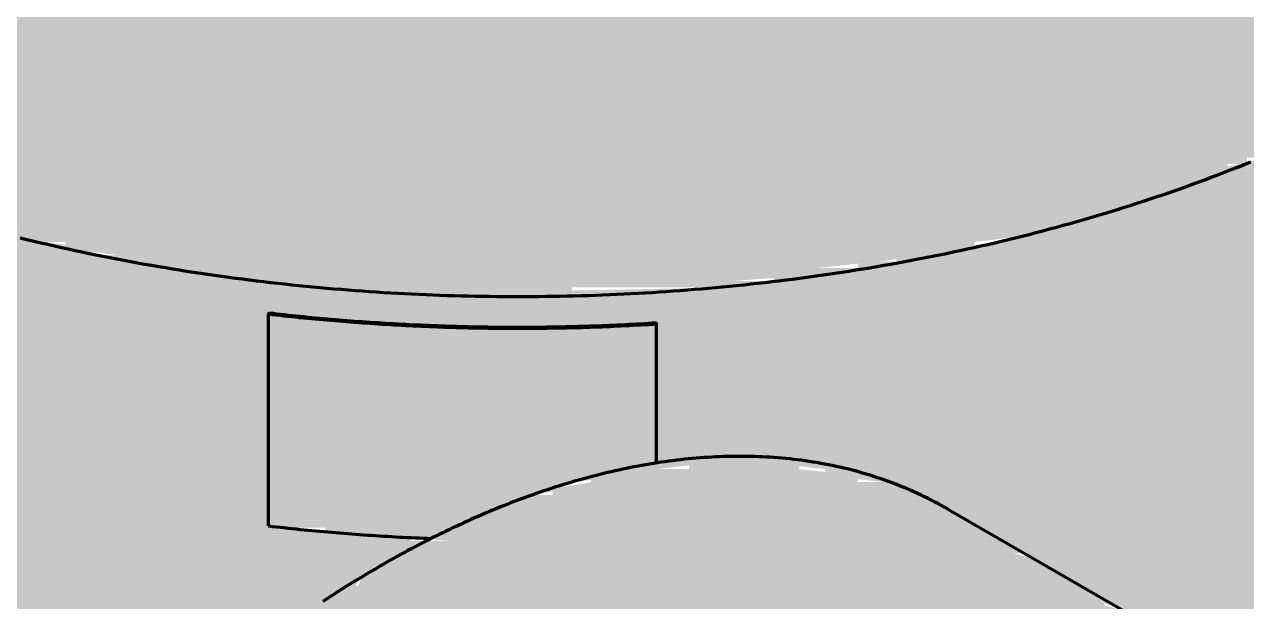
# Model space of a CAD drawing. Header units: millimetres. Extents: x 0 to 420, y 0 to 297.
# Drawn here: x 226.99 to 245.82, y 177.29 to 186.18 of the extents above; entities that cross this region are included whole.
import ezdxf

# ---------------------------------------------------------------- set-up
doc = ezdxf.new("R2010")
doc.units = ezdxf.units.MM
doc.layers.add('01-VISIBLE', color=7, linetype='CONTINUOUS', lineweight=70)
doc.layers.add('13-GRAFICA', color=30, linetype='CONTINUOUS', lineweight=18)

msp = doc.modelspace()

# ---------------------------------------------------------------- hatches: boundary and pattern name
at = {"layer": '13-GRAFICA', "true_color": 0xffffff}
h = msp.add_hatch(color=7, dxfattribs=at)
h.dxf.hatch_style = 1
h.paths.add_polyline_path([(231.726, 182.132), (231.726, 182.232), (230.826, 182.232), (230.826, 182.332), (229.926, 182.332), (229.926, 182.432), (228.426, 182.532), (228.426, 182.632), (227.626, 182.732), (227.626, 182.832), (227.326, 182.832), (227.326, 182.932), (226.926, 182.932), (226.926, 183.032), (226.126, 183.132), (226.126, 183.232), (225.826, 183.232), (225.826, 183.332), (225.426, 183.332), (225.426, 183.432), (225.026, 183.432), (225.026, 183.532), (224.326, 183.632), (224.326, 183.732), (224.126, 183.732), (224.126, 183.832), (223.926, 183.832), (223.926, 183.932), (223.626, 183.932), (223.626, 184.032), (223.426, 184.032), (223.426, 184.132), (223.226, 184.132), (223.226, 184.232), (223.026, 184.232), (223.026, 184.332), (222.826, 184.332), (222.826, 184.432), (222.526, 184.432), (222.526, 184.532), (222.326, 184.532), (222.326, 184.632), (222.126, 184.632), (222.126, 184.732), (221.926, 184.732), (221.926, 184.832), (221.726, 184.832), (221.726, 184.932), (221.426, 184.932), (221.426, 185.032), (221.226, 185.032), (221.226, 185.132), (220.626, 185.332), (220.426, 185.632), (220.226, 185.632), (220.026, 185.932), (219.826, 185.932), (219.726, 186.132), (219.526, 186.132), (219.326, 186.432), (219.126, 186.432), (219.126, 186.532), (219.026, 186.532), (218.926, 186.732), (218.726, 186.732), (218.526, 187.032), (218.326, 187.032), (218.226, 187.232), (218.026, 187.232), (218.026, 187.332), (217.726, 187.532), (217.726, 187.732), (217.326, 188.032), (217.326, 188.232), (217.026, 188.432), (217.026, 205.932), (217.426, 205.632), (217.426, 205.432), (217.826, 205.132), (217.826, 204.932), (217.926, 204.932), (218.026, 204.732), (218.226, 204.732), (218.326, 204.532), (218.526, 204.532), (218.726, 204.232), (218.926, 204.232), (219.226, 203.832), (219.426, 203.832), (219.526, 203.632), (219.726, 203.632), (219.826, 203.432), (220.026, 203.432), (220.026, 203.332), (220.126, 203.332), (220.226, 203.132), (220.426, 203.132), (220.626, 202.832), (220.826, 202.832), (220.826, 202.732), (221.026, 202.732), (221.026, 202.632), (221.226, 202.632), (221.226, 202.532), (221.426, 202.532), (221.426, 202.432), (221.726, 202.432), (221.726, 202.332), (221.926, 202.332), (221.926, 202.232), (222.126, 202.232), (222.126, 202.132), (222.326, 202.132), (222.326, 202.032), (222.526, 202.032), (222.526, 201.932), (222.826, 201.932), (222.826, 201.832), (223.026, 201.832), (223.026, 201.732), (223.226, 201.732), (223.226, 201.632), (223.426, 201.632), (223.426, 201.532), (223.626, 201.532), (223.626, 201.432), (223.926, 201.432), (223.926, 201.332), (224.126, 201.332), (224.126, 201.232), (224.326, 201.232), (224.326, 201.132), (225.026, 201.032), (225.026, 200.932), (225.426, 200.932), (225.426, 200.832), (226.126, 200.732), (226.126, 200.632), (226.526, 200.632), (226.526, 200.532), (226.926, 200.532), (226.926, 200.432), (227.626, 200.332), (227.626, 200.232), (228.026, 200.232), (228.026, 200.132), (228.426, 200.132), (228.426, 200.032), (230.726, 199.832), (230.726, 199.732), (231.626, 199.732), (231.626, 199.632), (232.526, 199.632), (232.526, 199.532), (238.026, 199.632), (238.026, 199.732), (238.626, 199.732), (238.626, 199.832), (239.226, 199.832), (239.226, 199.932), (239.826, 199.932), (239.826, 200.032), (240.426, 200.032), (240.426, 200.132), (242.226, 200.332), (242.226, 200.432), (242.526, 200.432), (242.526, 200.532), (242.826, 200.532), (242.826, 200.632), (243.126, 200.632), (243.126, 200.732), (243.426, 200.732), (243.426, 200.832), (243.726, 200.832), (243.726, 200.932), (244.026, 200.932), (244.026, 201.032), (244.326, 201.032), (244.326, 201.132), (244.626, 201.132), (244.626, 201.232), (244.926, 201.232), (244.926, 201.332), (245.226, 201.332), (245.226, 201.432), (245.926, 201.532), (245.926, 201.632), (246.126, 201.632), (246.126, 201.732), (246.326, 201.732), (246.326, 201.832), (246.526, 201.832), (246.526, 201.932), (247.126, 202.132), (247.226, 202.332), (247.426, 202.332), (247.426, 202.432), (247.626, 202.432), (247.626, 202.532), (247.826, 202.532), (247.826, 202.632), (248.026, 202.632), (248.026, 202.732), (248.626, 202.932), (248.726, 203.132), (248.926, 203.132), (248.926, 203.232), (249.526, 203.432), (250.126, 204.132), (250.326, 204.132), (250.826, 204.732), (251.026, 204.732), (251.526, 205.332), (251.726, 205.332), (251.726, 205.432), (252.026, 205.632), (252.026, 188.132), (251.926, 188.132), (251.726, 187.832), (251.526, 187.832), (251.026, 187.232), (250.826, 187.232), (250.226, 186.532), (250.026, 186.532), (249.526, 185.932), (249.326, 185.932), (249.326, 185.832), (249.126, 185.832), (249.126, 185.732), (248.526, 185.532), (248.426, 185.332), (248.226, 185.332), (248.226, 185.232), (248.026, 185.232), (248.026, 185.132), (247.826, 185.132), (247.826, 185.032), (247.626, 185.032), (247.626, 184.932), (247.026, 184.732), (246.926, 184.532), (246.726, 184.532), (246.726, 184.432), (246.526, 184.432), (246.526, 184.332), (246.326, 184.332), (246.326, 184.232), (246.126, 184.232), (246.126, 184.132), (245.826, 184.132), (245.826, 184.032), (245.526, 184.032), (245.526, 183.932), (245.226, 183.932), (245.226, 183.832), (244.926, 183.832), (244.926, 183.732), (244.626, 183.732), (244.626, 183.632), (244.326, 183.632), (244.326, 183.532), (244.026, 183.532), (244.026, 183.432), (243.726, 183.432), (243.726, 183.332), (243.426, 183.332), (243.426, 183.232), (243.126, 183.232), (243.126, 183.132), (242.826, 183.132), (242.826, 183.032), (242.426, 183.032), (242.426, 182.932), (241.626, 182.832), (241.626, 182.732), (241.026, 182.732), (241.026, 182.632), (239.226, 182.432), (239.226, 182.332), (237.926, 182.232), (237.926, 182.132), (235.426, 182.132), (235.426, 182.032), (232.626, 182.032), (232.626, 182.132)])
at = {"layer": '13-GRAFICA', "true_color": 0xb21820}
h = msp.add_hatch(color=7, dxfattribs=at)
h.dxf.hatch_style = 1
h.paths.add_polyline_path([(252.026, 172.532), (251.626, 172.232), (251.626, 172.032), (251.526, 172.032), (251.026, 171.432), (250.826, 171.432), (250.626, 171.132), (250.426, 171.132), (250.226, 170.832), (250.026, 170.832), (249.826, 170.532), (249.626, 170.532), (249.626, 170.432), (249.326, 170.332), (249.126, 170.032), (248.926, 170.032), (248.926, 170.432), (248.826, 170.432), (248.826, 170.832), (248.726, 170.832), (248.726, 171.232), (248.626, 171.232), (248.626, 171.632), (248.526, 171.632), (248.526, 172.132), (248.426, 172.132), (248.426, 172.532), (248.326, 172.532), (248.326, 172.832), (248.226, 172.832), (248.126, 173.232), (247.926, 173.332), (247.826, 173.732), (247.726, 173.732), (247.626, 174.032), (247.426, 174.132), (247.426, 174.332), (247.326, 174.332), (247.326, 174.532), (247.126, 174.632), (247.026, 175.032), (246.926, 175.032), (246.826, 175.232), (246.626, 175.232), (246.426, 175.532), (246.226, 175.532), (246.126, 175.732), (245.926, 175.732), (245.726, 176.032), (245.526, 176.032), (245.526, 176.132), (245.426, 176.132), (245.326, 176.332), (245.126, 176.332), (245.026, 176.532), (244.826, 176.532), (244.826, 176.632), (244.626, 176.632), (244.526, 176.832), (244.126, 176.932), (244.026, 177.132), (243.426, 177.332), (243.326, 177.532), (242.726, 177.732), (242.626, 177.932), (242.426, 177.932), (242.426, 178.032), (242.226, 178.032), (242.126, 178.232), (241.526, 178.432), (241.426, 178.632), (240.826, 178.832), (240.726, 179.032), (240.226, 179.032), (240.226, 179.132), (239.326, 179.232), (239.326, 179.332), (238.426, 179.432), (238.426, 179.532), (236.726, 179.332), (236.726, 181.632), (236.526, 181.632), (236.526, 181.532), (232.626, 181.532), (232.626, 181.632), (230.726, 181.732), (230.726, 178.432), (232.926, 178.332), (232.926, 178.232), (233.226, 178.232), (233.226, 178.132), (233.026, 178.132), (233.026, 178.032), (232.826, 178.032), (232.826, 177.932), (232.526, 177.932), (232.426, 177.732), (232.226, 177.732), (232.026, 177.432), (231.826, 177.432), (231.726, 177.232), (231.526, 177.232), (231.326, 176.932), (231.126, 176.932), (231.026, 176.732), (230.826, 176.732), (230.826, 176.632), (230.726, 176.632), (230.626, 176.432), (230.426, 176.432), (230.326, 176.232), (230.226, 176.232), (230.226, 176.332), (229.726, 176.332), (229.626, 176.032), (229.526, 176.032), (229.526, 175.832), (229.326, 175.732), (229.226, 175.332), (226.626, 172.832), (226.626, 172.632), (226.326, 172.432), (226.326, 172.232), (226.026, 172.032), (226.026, 171.832), (225.826, 171.732), (225.826, 171.532), (225.526, 171.332), (225.526, 171.132), (225.226, 170.932), (225.226, 170.732), (225.026, 170.632), (225.026, 170.432), (224.926, 170.432), (224.926, 170.332), (224.726, 170.232), (224.726, 170.032), (224.526, 169.932), (224.526, 170.032), (224.126, 170.132), (224.026, 170.332), (223.426, 170.532), (223.326, 170.732), (222.926, 170.832), (222.826, 171.032), (222.626, 171.032), (222.626, 171.132), (222.526, 171.157), (222.526, 180.432), (222.526, 184.232), (222.526, 184.432), (222.826, 184.432), (222.826, 184.332), (223.026, 184.332), (223.026, 184.232), (223.226, 184.232), (223.226, 184.132), (223.426, 184.132), (223.426, 184.032), (223.626, 184.032), (223.626, 183.932), (223.926, 183.932), (223.926, 183.832), (224.126, 183.832), (224.126, 183.732), (224.326, 183.732), (224.326, 183.632), (225.026, 183.532), (225.026, 183.432), (225.426, 183.432), (225.426, 183.332), (225.826, 183.332), (225.826, 183.232), (226.526, 183.132), (226.526, 183.032), (226.926, 183.032), (226.926, 182.932), (227.326, 182.932), (227.326, 182.832), (228.026, 182.732), (228.026, 182.632), (228.426, 182.632), (228.426, 182.532), (229.926, 182.432), (229.926, 182.332), (230.826, 182.332), (230.826, 182.232), (231.726, 182.232), (231.726, 182.132), (232.626, 182.132), (232.626, 182.032), (237.926, 182.132), (237.926, 182.232), (238.526, 182.232), (238.526, 182.332), (239.226, 182.332), (239.226, 182.432), (239.826, 182.432), (239.826, 182.532), (240.426, 182.532), (240.426, 182.632), (241.026, 182.632), (241.026, 182.732), (242.126, 182.832), (242.126, 182.932), (242.426, 182.932), (242.426, 183.032), (242.826, 183.032), (242.826, 183.132), (243.126, 183.132), (243.126, 183.232), (243.426, 183.232), (243.426, 183.332), (243.726, 183.332), (243.726, 183.432), (244.026, 183.432), (244.026, 183.532), (244.326, 183.532), (244.326, 183.632), (244.626, 183.632), (244.626, 183.732), (244.926, 183.732), (244.926, 183.832), (245.226, 183.832), (245.226, 183.932), (246.126, 184.132), (246.126, 184.232), (246.326, 184.232), (246.326, 184.332), (246.926, 184.532), (247.026, 184.732), (247.226, 184.732), (247.226, 184.832), (247.426, 184.832), (247.426, 184.932), (247.626, 184.932), (247.626, 185.032), (247.826, 185.032), (247.826, 185.132), (248.426, 185.332), (248.526, 185.532), (248.726, 185.532), (248.726, 185.632), (248.926, 185.632), (248.926, 185.732), (249.526, 185.932), (250.026, 186.532), (250.226, 186.532), (250.826, 187.232), (251.026, 187.232), (251.526, 187.832), (251.726, 187.832), (251.726, 187.932), (252.026, 188.132), (252.026, 172.732)])
at = {"layer": '13-GRAFICA', "true_color": 0xf7c8d7}
h = msp.add_hatch(color=7, dxfattribs=at)
h.dxf.hatch_style = 1
h.paths.add_polyline_path([(231.626, 178.432), (230.726, 178.432), (230.726, 181.732), (232.626, 181.632), (232.626, 181.532), (236.526, 181.532), (236.526, 181.632), (236.726, 181.632), (236.726, 179.332), (236.526, 179.332), (236.526, 179.232), (235.326, 179.132), (235.326, 179.032), (234.826, 178.932), (234.826, 178.832), (234.626, 178.832), (234.626, 178.732), (234.426, 178.732), (234.426, 178.632), (234.126, 178.632), (234.126, 178.532), (233.926, 178.532), (233.926, 178.432), (233.726, 178.432), (233.726, 178.332), (233.526, 178.332), (233.526, 178.232), (231.626, 178.332)])
at = {"layer": '13-GRAFICA', "true_color": 0x202020}
h = msp.add_hatch(color=7, dxfattribs=at)
h.dxf.hatch_style = 1
h.paths.add_polyline_path([(229.726, 175.932), (229.926, 175.932), (230.126, 176.232), (230.326, 176.232), (230.426, 176.432), (230.626, 176.432), (230.826, 176.732), (231.026, 176.732), (231.126, 176.932), (231.326, 176.932), (231.526, 177.232), (231.726, 177.232), (231.826, 177.432), (232.026, 177.432), (232.026, 177.532), (232.126, 177.532), (232.226, 177.732), (232.426, 177.732), (232.526, 177.932), (232.826, 177.932), (232.826, 178.032), (233.026, 178.032), (233.026, 178.132), (233.226, 178.132), (233.226, 178.232), (233.526, 178.232), (233.526, 178.332), (233.726, 178.332), (233.726, 178.432), (233.926, 178.432), (233.926, 178.532), (234.126, 178.532), (234.126, 178.632), (234.426, 178.632), (234.426, 178.732), (234.626, 178.732), (234.626, 178.832), (234.826, 178.832), (234.826, 178.932), (235.126, 178.932), (235.126, 179.032), (235.726, 179.132), (235.726, 179.232), (236.526, 179.232), (236.526, 179.332), (237.226, 179.332), (237.226, 179.432), (238.426, 179.532), (238.426, 179.432), (238.926, 179.432), (238.926, 179.332), (239.826, 179.232), (239.826, 179.132), (240.226, 179.132), (240.226, 179.032), (240.726, 179.032), (240.826, 178.832), (241.426, 178.632), (241.526, 178.432), (242.126, 178.232), (242.226, 178.032), (242.626, 177.932), (242.726, 177.732), (243.326, 177.532), (243.426, 177.332), (243.626, 177.332), (243.626, 177.232), (244.026, 177.132), (244.126, 176.932), (244.526, 176.832), (244.626, 176.632), (245.026, 176.532), (245.126, 176.332), (245.326, 176.332), (245.326, 167.932), (245.226, 167.932), (245.226, 168.332), (245.126, 168.332), (245.126, 168.732), (245.026, 168.732), (245.026, 169.132), (244.926, 169.132), (244.826, 169.832), (244.726, 169.832), (244.626, 170.132), (244.426, 170.232), (244.426, 170.432), (244.326, 170.432), (244.326, 170.632), (244.126, 170.732), (244.026, 171.132), (243.926, 171.132), (243.626, 171.532), (243.426, 171.532), (243.226, 171.832), (243.026, 171.832), (242.926, 172.032), (242.726, 172.032), (242.626, 172.232), (240.726, 172.632), (240.726, 172.532), (238.726, 172.332), (238.726, 172.232), (238.526, 172.232), (238.526, 172.132), (238.326, 172.132), (238.326, 172.032), (238.026, 172.032), (238.026, 171.932), (237.826, 171.932), (237.826, 171.832), (237.626, 171.832), (237.626, 171.732), (237.426, 171.732), (237.426, 171.632), (237.126, 171.632), (237.126, 171.532), (236.526, 171.332), (236.326, 171.032), (236.126, 171.032), (236.126, 170.932), (235.826, 170.832), (235.626, 170.532), (235.426, 170.532), (235.426, 170.432), (235.126, 170.332), (234.926, 170.032), (234.726, 170.032), (234.726, 169.932), (232.526, 167.832), (232.526, 167.632), (232.426, 167.632), (232.426, 167.532), (232.226, 167.432), (232.226, 167.232), (231.926, 167.032), (231.926, 166.832), (231.726, 166.732), (231.726, 166.532), (231.626, 166.532), (231.626, 166.432), (231.426, 166.332), (231.426, 166.132), (231.126, 165.932), (231.126, 165.732), (231.026, 165.732), (230.926, 165.432), (230.726, 165.332), (230.726, 165.132), (230.626, 165.132), (230.426, 164.532), (230.226, 164.432), (230.226, 164.232), (230.126, 164.232), (230.126, 164.032), (230.026, 164.032), (230.026, 163.832), (229.926, 163.832), (229.926, 163.632), (229.826, 163.632), (229.826, 163.432), (229.726, 163.432), (229.726, 163.232), (229.626, 163.232), (229.626, 163.032), (229.526, 163.032), (229.526, 162.832), (229.426, 162.832), (229.426, 162.632), (229.326, 162.632), (229.326, 162.432), (229.226, 162.432), (229.026, 161.532), (228.926, 161.532), (228.926, 161.332), (228.826, 161.332), (228.826, 161.032), (228.726, 161.032), (228.726, 160.732), (228.626, 160.732), (228.626, 160.432), (228.526, 160.432), (228.526, 160.132), (228.426, 160.132), (228.426, 159.832), (228.326, 159.832), (228.326, 159.332), (228.226, 159.332), (228.226, 158.832), (228.126, 158.832), (228.126, 158.332), (228.026, 158.332), (228.026, 157.732), (227.926, 157.732), (227.926, 174.072)])

# ---------------------------------------------------------------- linework, layer by layer
at = {"layer": '01-VISIBLE'}
for p, q in [((230.755, 181.74), (230.749, 181.723)), ((230.749, 178.457), (230.749, 181.723)), ((236.726, 181.588), (236.729, 181.571)), ((236.729, 179.427), (236.729, 181.571)), ((241.228, 178.709), (245.471, 176.26))]:
    msp.add_line(p, q, dxfattribs=at)
for points in [[(226.924, 182.898), (227.03, 182.872), (227.136, 182.846), (227.242, 182.821), (227.348, 182.797), (227.454, 182.772), (227.56, 182.749), (227.667, 182.725), (227.773, 182.702), (227.88, 182.679), (227.986, 182.657), (228.093, 182.635), (228.2, 182.613), (228.307, 182.592), (228.414, 182.571), (228.521, 182.551), (228.628, 182.531), (228.735, 182.511), (228.843, 182.492), (228.95, 182.473), (229.057, 182.455), (229.165, 182.437), (229.272, 182.419), (229.38, 182.401), (229.488, 182.384), (229.595, 182.368), (229.703, 182.351), (229.811, 182.336), (229.919, 182.32), (230.027, 182.305), (230.135, 182.29), (230.243, 182.276), (230.351, 182.262), (230.459, 182.248), (230.567, 182.235), (230.675, 182.222), (230.783, 182.209), (230.892, 182.197), (231, 182.185), (231.108, 182.173), (231.217, 182.162), (231.325, 182.151), (231.434, 182.141), (231.542, 182.131), (231.651, 182.121), (231.759, 182.112), (231.868, 182.103), (231.977, 182.094), (232.085, 182.086), (232.194, 182.078), (232.303, 182.07), (232.411, 182.063), (232.52, 182.056), (232.629, 182.05), (232.738, 182.043), (232.847, 182.038), (232.956, 182.032), (233.064, 182.027), (233.173, 182.022), (233.282, 182.018), (233.391, 182.014), (233.5, 182.01), (233.609, 182.007), (233.718, 182.004), (233.827, 182.001), (233.936, 181.999), (234.045, 181.997), (234.154, 181.995), (234.263, 181.994), (234.372, 181.993), (234.481, 181.993), (234.59, 181.993), (234.699, 181.993), (234.808, 181.993), (234.917, 181.994), (235.026, 181.995), (235.134, 181.997), (235.243, 181.999), (235.352, 182.001), (235.461, 182.004), (235.57, 182.007), (235.679, 182.01), (235.788, 182.014), (235.897, 182.018), (236.006, 182.022), (236.115, 182.027), (236.224, 182.032), (236.333, 182.038), (236.441, 182.043), (236.55, 182.05), (236.659, 182.056), (236.768, 182.063), (236.876, 182.07), (236.985, 182.078), (237.094, 182.086), (237.203, 182.094), (237.311, 182.103), (237.42, 182.112), (237.528, 182.121), (237.637, 182.131), (237.745, 182.141), (237.854, 182.151), (237.962, 182.162), (238.071, 182.173), (238.179, 182.185), (238.287, 182.196), (238.396, 182.209), (238.504, 182.221), (238.612, 182.234), (238.72, 182.248), (238.829, 182.261), (238.937, 182.275), (239.045, 182.29), (239.153, 182.305), (239.261, 182.32), (239.368, 182.335), (239.476, 182.351), (239.584, 182.367), (239.692, 182.384), (239.799, 182.401), (239.907, 182.418), (240.014, 182.436), (240.122, 182.454), (240.229, 182.473), (240.337, 182.492), (240.444, 182.511), (240.551, 182.531), (240.658, 182.551), (240.765, 182.571), (240.872, 182.592), (240.979, 182.613), (241.086, 182.635), (241.193, 182.656), (241.299, 182.679), (241.406, 182.701), (241.513, 182.725), (241.619, 182.748), (241.725, 182.772), (241.831, 182.796), (241.938, 182.821), (242.044, 182.846), (242.15, 182.871), (242.256, 182.897), (242.361, 182.924), (242.467, 182.95), (242.573, 182.977), (242.678, 183.005), (242.783, 183.033), (242.889, 183.061), (242.994, 183.09), (243.099, 183.119), (243.204, 183.148), (243.308, 183.178), (243.413, 183.209), (243.518, 183.24), (243.622, 183.271), (243.726, 183.302), (243.831, 183.334), (243.935, 183.367), (244.038, 183.4), (244.142, 183.433), (244.246, 183.467), (244.349, 183.501), (244.453, 183.536), (244.556, 183.571), (244.659, 183.606), (244.762, 183.642), (244.864, 183.679), (244.967, 183.716), (245.069, 183.753), (245.172, 183.791), (245.274, 183.829), (245.375, 183.868), (245.477, 183.907), (245.579, 183.947), (245.68, 183.987), (245.781, 184.027), (245.882, 184.068)], [(230.749, 181.723), (230.809, 181.716), (230.87, 181.709), (230.93, 181.703), (230.99, 181.696), (231.05, 181.69), (231.11, 181.683), (231.17, 181.677), (231.23, 181.671), (231.291, 181.665), (231.351, 181.659), (231.411, 181.653), (231.471, 181.647), (231.532, 181.642), (231.592, 181.636), (231.652, 181.631), (231.712, 181.626), (231.773, 181.621), (231.833, 181.616), (231.893, 181.611), (231.954, 181.606), (232.014, 181.601), (232.074, 181.597), (232.135, 181.592), (232.195, 181.588), (232.255, 181.584), (232.316, 181.58), (232.376, 181.575), (232.436, 181.572), (232.497, 181.568), (232.557, 181.564), (232.618, 181.56), (232.678, 181.557), (232.738, 181.554), (232.799, 181.55), (232.859, 181.547), (232.92, 181.544), (232.98, 181.541), (233.04, 181.538), (233.101, 181.536), (233.161, 181.533), (233.222, 181.53), (233.282, 181.528), (233.343, 181.526), (233.403, 181.524), (233.464, 181.522), (233.524, 181.52), (233.585, 181.518), (233.645, 181.516), (233.706, 181.514), (233.766, 181.513), (233.826, 181.511), (233.887, 181.51), (233.947, 181.509), (234.008, 181.508), (234.068, 181.507), (234.129, 181.506), (234.189, 181.505), (234.25, 181.504), (234.31, 181.504), (234.371, 181.503), (234.431, 181.503), (234.492, 181.503), (234.552, 181.503), (234.613, 181.503), (234.673, 181.503), (234.734, 181.503), (234.794, 181.503), (234.855, 181.504), (234.915, 181.504), (234.976, 181.505), (235.036, 181.506), (235.097, 181.507), (235.157, 181.507), (235.218, 181.509), (235.278, 181.51), (235.339, 181.511), (235.399, 181.512), (235.46, 181.514), (235.52, 181.516), (235.581, 181.517), (235.641, 181.519), (235.702, 181.521), (235.762, 181.523), (235.823, 181.525), (235.883, 181.527), (235.944, 181.53), (236.004, 181.532), (236.064, 181.535), (236.125, 181.538), (236.185, 181.54), (236.246, 181.543), (236.306, 181.546), (236.367, 181.549), (236.427, 181.553), (236.487, 181.556), (236.548, 181.56), (236.608, 181.563), (236.669, 181.567), (236.729, 181.571)], [(230.755, 181.74), (230.815, 181.733), (230.875, 181.726), (230.935, 181.72), (230.995, 181.713), (231.055, 181.707), (231.115, 181.7), (231.176, 181.694), (231.236, 181.688), (231.296, 181.682), (231.356, 181.676), (231.416, 181.67), (231.476, 181.665), (231.536, 181.659), (231.596, 181.654), (231.657, 181.648), (231.717, 181.643), (231.777, 181.638), (231.837, 181.633), (231.897, 181.628), (231.958, 181.623), (232.018, 181.618), (232.078, 181.614), (232.138, 181.609), (232.199, 181.605), (232.259, 181.601), (232.319, 181.597), (232.379, 181.593), (232.44, 181.589), (232.5, 181.585), (232.56, 181.581), (232.621, 181.578), (232.681, 181.574), (232.741, 181.571), (232.801, 181.568), (232.862, 181.564), (232.922, 181.561), (232.982, 181.558), (233.043, 181.556), (233.103, 181.553), (233.164, 181.55), (233.224, 181.548), (233.284, 181.545), (233.345, 181.543), (233.405, 181.541), (233.465, 181.539), (233.526, 181.537), (233.586, 181.535), (233.646, 181.533), (233.707, 181.532), (233.767, 181.53), (233.828, 181.529), (233.888, 181.527), (233.948, 181.526), (234.009, 181.525), (234.069, 181.524), (234.13, 181.523), (234.19, 181.522), (234.25, 181.522), (234.311, 181.521), (234.371, 181.521), (234.432, 181.52), (234.492, 181.52), (234.552, 181.52), (234.613, 181.52), (234.673, 181.52), (234.734, 181.52), (234.794, 181.521), (234.855, 181.521), (234.915, 181.522), (234.975, 181.522), (235.036, 181.523), (235.096, 181.524), (235.157, 181.525), (235.217, 181.526), (235.277, 181.527), (235.338, 181.528), (235.398, 181.53), (235.459, 181.531), (235.519, 181.533), (235.579, 181.535), (235.64, 181.536), (235.7, 181.538), (235.76, 181.54), (235.821, 181.542), (235.881, 181.545), (235.942, 181.547), (236.002, 181.55), (236.062, 181.552), (236.123, 181.555), (236.183, 181.558), (236.243, 181.561), (236.304, 181.564), (236.364, 181.567), (236.424, 181.57), (236.485, 181.573), (236.545, 181.577), (236.605, 181.58), (236.665, 181.584), (236.726, 181.588)], [(241.228, 178.709), (241.176, 178.739), (241.123, 178.768), (241.07, 178.797), (241.017, 178.825), (240.964, 178.853), (240.91, 178.88), (240.856, 178.906), (240.802, 178.932), (240.747, 178.958), (240.692, 178.983), (240.637, 179.007), (240.582, 179.031), (240.526, 179.054), (240.471, 179.076), (240.415, 179.099), (240.358, 179.12), (240.302, 179.141), (240.245, 179.161), (240.189, 179.181), (240.132, 179.2), (240.074, 179.219), (240.017, 179.237), (239.959, 179.255), (239.902, 179.271), (239.844, 179.288), (239.786, 179.304), (239.727, 179.319), (239.669, 179.334), (239.611, 179.348), (239.552, 179.362), (239.493, 179.375), (239.434, 179.387), (239.375, 179.399), (239.316, 179.41), (239.257, 179.421), (239.198, 179.432), (239.138, 179.441), (239.079, 179.451), (239.019, 179.459), (238.96, 179.468), (238.9, 179.475), (238.84, 179.482), (238.78, 179.489), (238.721, 179.495), (238.661, 179.501), (238.601, 179.506), (238.541, 179.51), (238.481, 179.514), (238.42, 179.518), (238.36, 179.521), (238.3, 179.523), (238.24, 179.525), (238.18, 179.527), (238.12, 179.528), (238.06, 179.529), (237.999, 179.529), (237.939, 179.528), (237.879, 179.528), (237.819, 179.526), (237.759, 179.525), (237.699, 179.523), (237.638, 179.52), (237.578, 179.517), (237.518, 179.513), (237.458, 179.509), (237.398, 179.505), (237.338, 179.5), (237.278, 179.495), (237.218, 179.489), (237.158, 179.483), (237.099, 179.476), (237.039, 179.47), (236.979, 179.462), (236.919, 179.454), (236.86, 179.446), (236.8, 179.438), (236.741, 179.429), (236.681, 179.419), (236.622, 179.41), (236.562, 179.4), (236.503, 179.389), (236.444, 179.378), (236.385, 179.367), (236.326, 179.355), (236.267, 179.343), (236.208, 179.331), (236.149, 179.318), (236.09, 179.305), (236.032, 179.292), (235.973, 179.278), (235.915, 179.264), (235.856, 179.25), (235.798, 179.235), (235.739, 179.22), (235.681, 179.205), (235.623, 179.189), (235.565, 179.173), (235.507, 179.156), (235.449, 179.14), (235.392, 179.123), (235.334, 179.105), (235.277, 179.088), (235.219, 179.07), (235.162, 179.052), (235.104, 179.033), (235.047, 179.014), (234.99, 178.995), (234.933, 178.976), (234.876, 178.956), (234.82, 178.936), (234.763, 178.916), (234.706, 178.895), (234.65, 178.874), (234.594, 178.853), (234.537, 178.832), (234.481, 178.81), (234.425, 178.788), (234.369, 178.766), (234.313, 178.744), (234.258, 178.721), (234.202, 178.698), (234.146, 178.675), (234.091, 178.652), (234.036, 178.628), (233.98, 178.604), (233.925, 178.58), (233.87, 178.555), (233.815, 178.531), (233.761, 178.506), (233.706, 178.481), (233.651, 178.455), (233.597, 178.43), (233.542, 178.404), (233.488, 178.378), (233.434, 178.352), (233.38, 178.325), (233.326, 178.298), (233.272, 178.271), (233.219, 178.244), (233.165, 178.217), (233.111, 178.189), (233.058, 178.161), (233.005, 178.133), (232.952, 178.105), (232.899, 178.077), (232.846, 178.048), (232.793, 178.019), (232.74, 177.99), (232.687, 177.961), (232.635, 177.932), (232.583, 177.902), (232.53, 177.872), (232.478, 177.842)], [(230.749, 178.457), (230.81, 178.45), (230.871, 178.443), (230.932, 178.436), (230.993, 178.43), (231.054, 178.423), (231.115, 178.417), (231.176, 178.41), (231.237, 178.404), (231.298, 178.398), (231.359, 178.392), (231.42, 178.386), (231.481, 178.381), (231.542, 178.375), (231.603, 178.369), (231.665, 178.364), (231.726, 178.359), (231.787, 178.354), (231.848, 178.348), (231.909, 178.344), (231.97, 178.339), (232.031, 178.334), (232.093, 178.329), (232.154, 178.325), (232.215, 178.32), (232.276, 178.316), (232.337, 178.312), (232.398, 178.308), (232.46, 178.304), (232.521, 178.3), (232.582, 178.297), (232.643, 178.293), (232.705, 178.289), (232.766, 178.286), (232.827, 178.283), (232.888, 178.28), (232.95, 178.277), (233.011, 178.274), (233.072, 178.271), (233.133, 178.268), (233.195, 178.266), (233.256, 178.263)], [(232.478, 177.842), (232.403, 177.798), (232.327, 177.754), (232.252, 177.71), (232.177, 177.664), (232.103, 177.619), (232.028, 177.573), (231.954, 177.527), (231.88, 177.481), (231.807, 177.434), (231.733, 177.386), (231.66, 177.339), (231.587, 177.291)]]:
    msp.add_lwpolyline(points, dxfattribs=at)

doc.saveas('drawing.dxf')
